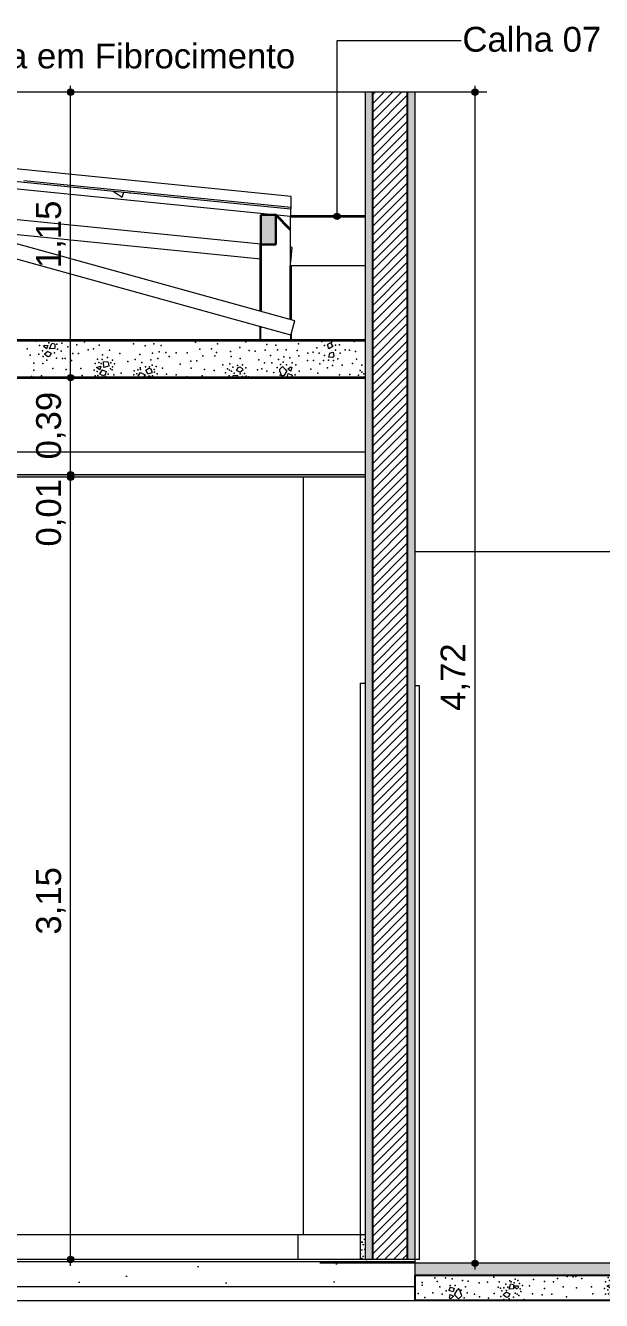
# Model space of a CAD drawing. Header units: metres. Extents: x -77 to 97, y 0 to 6.
# Drawn here: x 70.61 to 72.93, y 0.63 to 5.76 of the extents above; entities that cross this region are included whole.
import ezdxf

# ---------------------------------------------------------------- set-up
doc = ezdxf.new("R2010")
doc.units = ezdxf.units.M
doc.header["$MEASUREMENT"] = 0
doc.linetypes.add('broken', pattern=[2.46944, 1.41111, -1.05833])
for name, color, linetype in [('COTAS CORTE', 7, 'Continuous'), ('FORRO.EXEC', 7, 'Continuous'), ('LAJES.EST', 7, 'Continuous'), ('NOTAS-LAYOUT.EXEC', 7, 'Continuous'), ('PAREDE CONSTRUIR', 7, 'Continuous'), ('S-BEAM-____-OTLN.IFC Model', 7, 'Continuous')]:
    doc.layers.add(name, color=color, linetype=linetype)
for name, color, linetype, lineweight, true_color in [('COTAS CORTE_Caneta_No__25', 7, 'Continuous', 13, 0x982312), ('ESTRUTURA-COB.EST_Caneta_No__97', 7, 'Continuous', 5, 0x6b6b6b), ('LAJES.EST_Caneta_No__254', 7, 'Continuous', 0, 0xd1c9ad), ('LAJES.EST_Caneta_No__95', 7, 'Continuous', 0, 0xaeaeae), ('LAJES.EST_Caneta_No__97', 7, 'Continuous', 5, 0x6b6b6b), ('PAREDE CONSTRUIR_Caneta_No__16', 7, 'Continuous', 0, 0xc9c9c9), ('PISO - Rodapé_Caneta_No__97', 7, 'Continuous', 5, 0x6b6b6b), ('Portas Archicad_Caneta_No__9', 7, 'Continuous', 5, 0x020202), ('S-BEAM-____-OTLN.IFC Model_Caneta_No__13', 7, 'Continuous', 0, 0xaaaaaa)]:
    doc.layers.add(name, color=color, linetype=linetype, lineweight=lineweight, true_color=true_color)
for name, color, linetype, lineweight in [('ESTRUTURA-COB.EST_Caneta_No__1', 7, 'Continuous', 35), ('ESTRUTURA-COB.EST_Caneta_No__10', 7, 'Continuous', 5), ('ESTRUTURA-COB.EST_Caneta_No__241', 7, 'Continuous', 13), ('FORRO.EXEC_Caneta_No__241', 7, 'Continuous', 13), ('LAJES.EST_Caneta_No__1', 7, 'Continuous', 35), ('LAJES.EST_Caneta_No__241', 7, 'Continuous', 13), ('LAJES.EST_Caneta_No__3', 7, 'Continuous', 25), ('LAJES.EST_Caneta_No__4', 7, 'Continuous', 20), ('LAJES.EST_Caneta_No__7', 7, 'Continuous', 13), ('NOTAS-LAYOUT.EXEC_Caneta_No__241', 7, 'Continuous', 13), ('NOTAS-LAYOUT.EXEC_Caneta_No__5', 7, 'Continuous', 15), ('PAREDE CONSTRUIR_Caneta_No__241', 7, 'Continuous', 13), ('PAREDE CONSTRUIR_Caneta_No__3', 7, 'Continuous', 25), ('PISO - Rodapé_Caneta_No__11', 7, 'Continuous', 5), ('S-BEAM-____-OTLN.IFC Model_Caneta_No__1', 7, 'Continuous', 35), ('S-BEAM-____-OTLN.IFC Model_Caneta_No__2', 7, 'Continuous', 30)]:
    doc.layers.add(name, color=color, linetype=linetype, lineweight=lineweight)
doc.styles.add('ESTILO_GERADO_1', font='arial.ttf')
doc.dimstyles.new('ESTILO_GERADO__10', dxfattribs={"dimtxt": 0.1, "dimasz": 0.0475, "dimexe": 0.18, "dimexo": 0.624631, "dimgap": 0, "dimtad": 1, "dimzin": 0, "dimdsep": 46, "dimtxsty": 'ESTILO_GERADO_1', "dimblk": 'ARROWHEAD_11', "dimblk1": 'ARROWHEAD_11', "dimblk2": 'ARROWHEAD_11', "dimcen": 0.09, "dimclrd": 256, "dimclre": 256, "dimclrt": 256, "dimadec": 0, "dimazin": 0, "dimtfac": 1, "dimtdec": 4, "dimtmove": 0, "dimatfit": 3, "dimfxl": 0, "dimtolj": 1, "dimtzin": 0, "dimarcsym": 0})
pattern_1 = [(45, (29.87522, 0.795284), (-0.01767767, 0.01767767), [])]
pattern_2 = [(50, (29.8752, 0.7953), (-0.546554, 0.0478173), [0.05715, -0.62865]), (355, (29.8752, 0.7953), (-0.10573, 0.5731705), [0.04572, -0.502922]), (100.4514, (29.92077, 0.7913), (0.440824, 0.525353), [0.04857, -0.534271]), (46.1842, (29.8752, 0.9477), (-0.813237, 0.126127), [0.085725, -0.942975]), (96.6356, (29.943, 0.9372), (0.712212, 0.742278), [0.072855, -0.801407]), (351.1842, (29.8752, 0.9477), (0.712212, 0.742278), [0.06858, -0.754379]), (21, (29.9514, 0.9096), (-0.454843, 0.3067956), [0.05715, -0.62865]), (326, (29.9514, 0.9096), (0.185406, 0.552564), [0.04572, -0.50292]), (71.4514, (29.9893, 0.884), (0.640249, 0.245768), [0.04857, -0.53427]), (37.5, (29.87522, 0.79528), (0.0092658, 0.2536651), [0, -0.496824, 0, -0.51054, 0, -0.504825]), (7.5, (29.87522, 0.79528), (0.200459, 0.3005417), [0, -0.291084, 0, -0.485394, 0, -0.192405]), (327.5, (29.7053, 0.79528), (-0.4067718, 0.0171862), [0, -0.1905, 0, -0.59436, 0, -0.78867]), (317.5, (29.6291, 0.7953), (0.4443875, 0.0762795), [0, -0.24765, 0, -0.394716, 0, -0.56007])]

# ---------------------------------------------------------------- blocks, each defined once
blk = doc.blocks.new('*X143', base_point=(29.8752, 0.7953))
at = {"layer": 'LAJES.EST_Caneta_No__241', "color": 7, "linetype": 'Continuous', "lineweight": 13}
for p, q in [((72.3176, 0.6835), (72.3131, 0.671)), ((72.3299, 0.6652), (72.3131, 0.671)), ((72.3176, 0.6835), (72.334, 0.6806)), ((72.334, 0.6806), (72.3299, 0.6652)), ((72.3451, 0.6722), (72.3359, 0.6562)), ((72.3571, 0.6728), (72.3451, 0.6722)), ((72.3631, 0.6561), (72.3571, 0.6728)), ((72.5556, 0.6759), (72.5607, 0.6965)), ((72.5731, 0.677), (72.5556, 0.6759)), ((72.5737, 0.6937), (72.5607, 0.6965)), ((72.5737, 0.6937), (72.5731, 0.677)), ((72.5774, 0.6843), (72.5788, 0.6896)), ((72.5856, 0.6776), (72.5774, 0.6843)), ((72.5788, 0.6896), (72.5914, 0.689)), ((72.5856, 0.6776), (72.591, 0.6797)), ((72.5935, 0.6859), (72.591, 0.6797)), ((72.5935, 0.6859), (72.5914, 0.689)), ((72.951, 0.688), (72.9513, 0.6906)), ((72.964, 0.6804), (72.951, 0.688)), ((72.9513, 0.6906), (72.9674, 0.6951)), ((72.9733, 0.6798), (72.9626, 0.6641)), ((72.9674, 0.6951), (72.964, 0.6804)), ((72.9733, 0.6798), (72.9754, 0.6789)), ((72.3156, 0.6393), (72.3185, 0.655)), ((72.3206, 0.6373), (72.3156, 0.6393)), ((72.3185, 0.655), (72.3316, 0.6475)), ((72.3316, 0.6475), (72.3206, 0.6373)), ((72.3402, 0.6492), (72.3359, 0.6562)), ((72.3523, 0.6366), (72.3402, 0.6492)), ((72.364, 0.6478), (72.3523, 0.6366)), ((72.3631, 0.6561), (72.364, 0.6478)), ((72.5455, 0.6641), (72.5319, 0.6529)), ((72.5446, 0.6429), (72.5319, 0.6529)), ((72.5527, 0.645), (72.5446, 0.6429)), ((72.5455, 0.6641), (72.5589, 0.6577)), ((72.5589, 0.6577), (72.5527, 0.645)), ((72.9754, 0.6569), (72.9626, 0.6641))]:
    blk.add_line(p, q, dxfattribs=at)
for p in [(72.2567, 0.7216), (72.2991, 0.7209), (72.4947, 0.7245), (72.7499, 0.7194), (72.7889, 0.7269), (72.8131, 0.7254), (72.8245, 0.7264), (72.9544, 0.7233), (72.9724, 0.7212), (72.2048, 0.6918), (72.205, 0.7023), (72.2664, 0.7068), (72.2767, 0.6853), (72.3019, 0.6697), (72.3179, 0.6904), (72.3267, 0.7172), (72.3385, 0.6911), (72.3523, 0.677), (72.3623, 0.672), (72.3677, 0.7113), (72.3797, 0.6854), (72.3904, 0.708), (72.4355, 0.7008), (72.4681, 0.7042), (72.5115, 0.6834), (72.515, 0.7052), (72.5203, 0.6804), (72.5268, 0.6688), (72.5348, 0.681), (72.5428, 0.6965), (72.5444, 0.6701), (72.5503, 0.6843), (72.5583, 0.7101), (72.5638, 0.7051), (72.5758, 0.7019), (72.58, 0.7166), (72.5902, 0.7107), (72.5975, 0.6992), (72.5996, 0.6778), (72.609, 0.6911), (72.6372, 0.6893), (72.6535, 0.7144), (72.6977, 0.7073), (72.6981, 0.6787), (72.7342, 0.7055), (72.7737, 0.6859), (72.8274, 0.681), (72.849, 0.7183), (72.8871, 0.6855), (72.9401, 0.6789), (72.9441, 0.7053), (72.9531, 0.6735), (72.9594, 0.7103), (72.9684, 0.705), (72.1896, 0.6588), (72.2168, 0.643), (72.2488, 0.6615), (72.2854, 0.6556), (72.3367, 0.6305), (72.3747, 0.6405), (72.3873, 0.6611), (72.4161, 0.6558), (72.4361, 0.6454), (72.4723, 0.6402), (72.4956, 0.6589), (72.5218, 0.6466), (72.5349, 0.6348), (72.5554, 0.6375), (72.5735, 0.6438), (72.5799, 0.6598), (72.5854, 0.6305), (72.588, 0.6558), (72.5948, 0.6508), (72.6033, 0.6662), (72.6146, 0.6339), (72.6498, 0.657), (72.6884, 0.6536), (72.7283, 0.6564), (72.7869, 0.6444), (72.893, 0.6577), (72.9442, 0.6561), (72.956, 0.6568), (72.9642, 0.6492), (72.9651, 0.6352)]:
    blk.add_point(p, dxfattribs=at)
blk = doc.blocks.new('*X144', base_point=(29.8752, 0.7953))
at = {"layer": 'LAJES.EST_Caneta_No__241', "color": 7, "linetype": 'Continuous', "lineweight": 13}
for p, q in [((70.6812, 4.4713), (70.6825, 4.4766)), ((70.6928, 4.4618), (70.6812, 4.4713)), ((70.6825, 4.4766), (70.6984, 4.4758)), ((70.6984, 4.4758), (70.6928, 4.4618)), ((70.705, 4.462), (70.7135, 4.4833)), ((70.7265, 4.4805), (70.7135, 4.4833)), ((70.7265, 4.4805), (70.7259, 4.4638)), ((71.8364, 4.4856), (71.8243, 4.48)), ((71.8297, 4.4622), (71.8243, 4.48)), ((71.8459, 4.4719), (71.8297, 4.4622)), ((71.8364, 4.4856), (71.8459, 4.4719)), ((70.6984, 4.4509), (70.6847, 4.4398)), ((70.6974, 4.4298), (70.6847, 4.4398)), ((70.7056, 4.4318), (70.6974, 4.4298)), ((70.6984, 4.4509), (70.7117, 4.4445)), ((70.7259, 4.4638), (70.705, 4.462)), ((70.7117, 4.4445), (70.7056, 4.4318)), ((71.8318, 4.445), (71.8276, 4.4279)), ((71.8437, 4.4276), (71.8276, 4.4279)), ((71.8318, 4.445), (71.8463, 4.448)), ((71.849, 4.4341), (71.8437, 4.4276)), ((71.8463, 4.448), (71.849, 4.4341)), ((70.8947, 4.3852), (70.895, 4.3878)), ((70.9077, 4.3776), (70.8947, 4.3852)), ((70.895, 4.3878), (70.911, 4.3924)), ((70.917, 4.3771), (70.9063, 4.3613)), ((70.911, 4.3924), (70.9077, 4.3776)), ((70.917, 4.3771), (70.9322, 4.3703)), ((70.9228, 4.3864), (70.9221, 4.4092)), ((70.9411, 4.4081), (70.9221, 4.4092)), ((70.9431, 4.3916), (70.9228, 4.3864)), ((70.9322, 4.3703), (70.9281, 4.3567)), ((70.9411, 4.4081), (70.9431, 4.3916)), ((71.0617, 4.3522), (71.0706, 4.3663)), ((71.0706, 4.3663), (71.0896, 4.3575)), ((71.0925, 4.376), (71.1042, 4.384)), ((71.1, 4.3611), (71.0925, 4.376)), ((71.1, 4.3611), (71.1182, 4.3666)), ((71.1042, 4.384), (71.1123, 4.3816)), ((71.1123, 4.3816), (71.1182, 4.3666)), ((71.4579, 4.3743), (71.4641, 4.387)), ((71.4713, 4.3679), (71.4579, 4.3743)), ((71.4641, 4.387), (71.4722, 4.389)), ((71.4713, 4.3679), (71.4849, 4.379)), ((71.4722, 4.389), (71.4849, 4.379)), ((71.6316, 4.3797), (71.6432, 4.3909)), ((71.6325, 4.3713), (71.6316, 4.3797)), ((71.6325, 4.3713), (71.6385, 4.3546)), ((71.6432, 4.3909), (71.6554, 4.3783)), ((71.6505, 4.3553), (71.6597, 4.3712)), ((71.6554, 4.3783), (71.6597, 4.3712)), ((71.6639, 4.3799), (71.675, 4.3901)), ((71.6771, 4.3724), (71.6639, 4.3799)), ((71.675, 4.3901), (71.68, 4.3881)), ((71.68, 4.3881), (71.6771, 4.3724)), ((70.9204, 4.3534), (70.9063, 4.3613)), ((70.9281, 4.3567), (70.9204, 4.3534)), ((71.0617, 4.3522), (71.0693, 4.3453)), ((71.0896, 4.3575), (71.0803, 4.3453)), ((71.095, 4.3455), (71.1069, 4.3549)), ((71.0955, 4.3453), (71.095, 4.3455)), ((71.1069, 4.3549), (71.1105, 4.3453)), ((71.4434, 4.3453), (71.4438, 4.355)), ((71.4438, 4.355), (71.4612, 4.3561)), ((71.4612, 4.3561), (71.4585, 4.3453)), ((71.6385, 4.3546), (71.6505, 4.3553)), ((71.6615, 4.3469), (71.6656, 4.3622)), ((71.6705, 4.3453), (71.6615, 4.3469)), ((71.6656, 4.3622), (71.6825, 4.3565)), ((71.6784, 4.3453), (71.6825, 4.3565))]:
    blk.add_line(p, q, dxfattribs=at)
for p in [(70.6488, 4.4933), (70.6648, 4.4755), (70.7014, 4.4866), (70.7334, 4.4812), (70.7538, 4.4845), (70.7784, 4.4706), (70.8145, 4.4776), (70.8451, 4.4904), (70.9048, 4.4773), (71.0424, 4.4814), (71.0896, 4.4743), (71.1252, 4.4819), (71.1544, 4.4757), (71.1705, 4.495), (71.292, 4.4882), (71.3807, 4.4814), (71.4715, 4.4671), (71.4954, 4.4905), (71.5793, 4.4796), (71.5895, 4.4944), (71.6156, 4.4768), (71.7073, 4.4814), (71.8008, 4.4919), (71.8127, 4.4753), (71.8197, 4.4944), (71.8414, 4.4904), (71.8565, 4.4762), (71.8727, 4.478), (71.931, 4.4916), (70.6148, 4.4625), (70.6269, 4.4365), (70.6616, 4.4408), (70.6766, 4.4545), (70.6784, 4.4305), (70.6935, 4.4167), (70.7248, 4.4453), (70.7325, 4.4242), (70.7369, 4.4608), (70.7509, 4.4524), (70.7567, 4.4227), (70.7682, 4.4236), (70.7927, 4.4155), (70.7982, 4.4436), (70.8217, 4.4435), (70.8599, 4.4578), (70.8822, 4.4625), (70.8981, 4.4205), (70.916, 4.4185), (70.9175, 4.4376), (70.9377, 4.4276), (70.9467, 4.4571), (70.9581, 4.4162), (70.9873, 4.4434), (71.0489, 4.4187), (71.0685, 4.4393), (71.1123, 4.4171), (71.1189, 4.4443), (71.1406, 4.4231), (71.1466, 4.4495), (71.1734, 4.4467), (71.1864, 4.4317), (71.2145, 4.4463), (71.2591, 4.4462), (71.3103, 4.4608), (71.3216, 4.4337), (71.3567, 4.4623), (71.3705, 4.4337), (71.3765, 4.4469), (71.4339, 4.4518), (71.4365, 4.4314), (71.4723, 4.4236), (71.5089, 4.4557), (71.5332, 4.4519), (71.547, 4.4175), (71.5736, 4.4565), (71.5945, 4.4349), (71.6229, 4.458), (71.6263, 4.4189), (71.6484, 4.4293), (71.6577, 4.4581), (71.6728, 4.4256), (71.7025, 4.4547), (71.709, 4.4331), (71.7438, 4.4151), (71.7454, 4.4442), (71.7667, 4.4489), (71.768, 4.4152), (71.7813, 4.4659), (71.7901, 4.4444), (71.8086, 4.4148), (71.8122, 4.4348), (71.8282, 4.4168), (71.8486, 4.4149), (71.8563, 4.4565), (71.8661, 4.4217), (71.8752, 4.4444), (71.8954, 4.4578), (71.9134, 4.4571), (71.9374, 4.4506), (71.9407, 4.4207), (70.6414, 4.4045), (70.6417, 4.3759), (70.6778, 4.4028), (70.7174, 4.3831), (70.771, 4.3783), (70.8308, 4.3828), (70.8838, 4.3761), (70.8878, 4.4025), (70.8968, 4.3707), (70.9031, 4.4075), (70.9121, 4.4023), (70.9504, 4.3815), (70.9513, 4.4053), (70.9565, 4.3776), (70.9587, 4.3891), (70.9669, 4.4019), (70.9929, 4.3646), (71.0199, 4.411), (71.0456, 4.3734), (71.06, 4.378), (71.069, 4.3856), (71.0712, 4.3788), (71.0764, 4.4066), (71.0917, 4.3896), (71.1071, 4.3897), (71.1179, 4.396), (71.1264, 4.3792), (71.1279, 4.3681), (71.1345, 4.3906), (71.1595, 4.3837), (71.2306, 4.3998), (71.2733, 4.4128), (71.2745, 4.3846), (71.2972, 4.413), (71.3284, 4.3784), (71.367, 4.375), (71.4022, 4.3981), (71.4135, 4.3658), (71.422, 4.3812), (71.4288, 4.3761), (71.4314, 4.4014), (71.4369, 4.3722), (71.4433, 4.3882), (71.4479, 4.3644), (71.4614, 4.3945), (71.4819, 4.3972), (71.495, 4.3854), (71.5425, 4.3776), (71.5594, 4.382), (71.5707, 4.4055), (71.5795, 4.3716), (71.5998, 4.406), (71.6082, 4.3664), (71.6209, 4.3869), (71.6349, 4.3984), (71.6456, 4.4084), (71.6589, 4.397), (71.6813, 4.4058), (71.6966, 4.3974), (71.7102, 4.3718), (71.7575, 4.3799), (71.7847, 4.3641), (71.7934, 4.4018), (71.8242, 4.3851), (71.8444, 4.3943), (71.8832, 4.3958), (71.9248, 4.4033), (71.9554, 4.375), (71.9619, 4.3965), (71.963, 4.368), (70.632, 4.3509), (70.6719, 4.3537), (70.8367, 4.355), (70.8879, 4.3534), (70.8997, 4.3541), (70.9078, 4.3465), (70.9294, 4.3505), (70.9414, 4.3602), (70.964, 4.3567), (71.0435, 4.3567), (71.0556, 4.3609), (71.1197, 4.3534), (71.1375, 4.3612), (71.1754, 4.36), (71.2144, 4.3568), (71.2578, 4.3492), (71.3187, 4.3533), (71.4283, 4.3531), (71.4665, 4.3476), (71.4724, 4.3619), (71.482, 4.3509), (71.49, 4.3632), (71.4965, 4.3516), (71.5053, 4.3486), (71.6333, 4.3555), (71.6433, 4.3504), (71.6937, 4.3578), (71.8722, 4.3576), (71.9144, 4.3589), (71.9485, 4.3561), (71.9703, 4.3608)]:
    blk.add_point(p, dxfattribs=at)
blk = doc.blocks.new('*D148', base_point=(29.8752, 0.7953))
at = {"layer": 'COTAS CORTE_Caneta_No__25', "linetype": 'Continuous', "lineweight": 13, "true_color": 0x982312}
for points in [[(70.7767, 3.9553), (70.7776, 3.9505), (70.7803, 3.9464), (70.7844, 3.9437), (70.7892, 3.9428), (70.794, 3.9437), (70.798, 3.9464), (70.8007, 3.9505), (70.8017, 3.9553), (70.8007, 3.9601), (70.798, 3.9641), (70.794, 3.9668), (70.7892, 3.9678), (70.7844, 3.9668), (70.7803, 3.9641), (70.7776, 3.9601)], [(70.7767, 3.9453), (70.7776, 3.9405), (70.7803, 3.9364), (70.7844, 3.9337), (70.7892, 3.9328), (70.794, 3.9337), (70.798, 3.9364), (70.8007, 3.9405), (70.8017, 3.9453), (70.8007, 3.9501), (70.798, 3.9541), (70.794, 3.9568), (70.7892, 3.9578), (70.7844, 3.9568), (70.7803, 3.9541), (70.7776, 3.9501)], [(70.7767, 0.7953), (70.7776, 0.7905), (70.7803, 0.7864), (70.7844, 0.7837), (70.7892, 0.7828), (70.794, 0.7837), (70.798, 0.7864), (70.8007, 0.7905), (70.8017, 0.7953), (70.8007, 0.8001), (70.798, 0.8041), (70.794, 0.8068), (70.7892, 0.8078), (70.7844, 0.8068), (70.7803, 0.8041), (70.7776, 0.8001)]]:
    blk.add_hatch(color=24, dxfattribs=at).paths.add_polyline_path(points)
at = {"layer": 'COTAS CORTE_Caneta_No__25', "color": 24, "linetype": 'Continuous', "lineweight": 13, "true_color": 0x982312}
for p, q in [((70.7767, 3.9453), (70.1646, 3.9453)), ((70.7892, 0.8078), (70.7892, 3.9328)), ((70.8361, 3.9453), (70.8017, 3.9453)), ((70.7767, 0.7953), (70.7423, 0.7953)), ((70.7892, 0.7703), (70.7892, 0.7828)), ((71.4138, 0.7953), (70.8017, 0.7953))]:
    blk.add_line(p, q, dxfattribs=at)
for centre in [(70.7892, 3.9453), (70.7892, 0.7953)]:
    blk.add_circle(centre, 0.0125, dxfattribs=at)
at = {"layer": 'COTAS CORTE_Caneta_No__25', "color": 24, "lineweight": 13, "true_color": 0x982312, "char_height": 0.1, "attachment_point": 7, "rotation": 90, "style": 'ESTILO_GERADO_1'}
for s, insert in [('\\A1;{\\pql;\\fArial|b0|i0|c0|p0;\\W1.000000;0,01}', (70.7692, 3.6659)), ('\\A1;{\\pql;\\fArial|b0|i0|c0|p0;\\W1.000000;3,15}', (70.7692, 2.1034))]:
    blk.add_mtext(s, dxfattribs=dict(at, insert=insert))
blk = doc.blocks.new('ARROWHEAD_11')
at = {"color": 0, "linetype": 'Continuous', "lineweight": 0}
blk.add_line((0, 0), (-1, 0), dxfattribs=at)
at = {"color": 0, "linetype": 'Continuous', "lineweight": 0, "const_width": 0.25, "flags": 128}
blk.add_lwpolyline([(-0.125, 0, 1), (0.125, 0, 1)], format="xyb", close=True, dxfattribs=at)
blk = doc.blocks.new('*D149', base_point=(29.8752, 0.7953))
at = {"layer": 'COTAS CORTE_Caneta_No__25', "linetype": 'Continuous', "lineweight": 13, "true_color": 0x982312}
for points in [[(70.7767, 3.9553), (70.7776, 3.9505), (70.7803, 3.9464), (70.7844, 3.9437), (70.7892, 3.9428), (70.794, 3.9437), (70.798, 3.9464), (70.8007, 3.9505), (70.8017, 3.9553), (70.8007, 3.9601), (70.798, 3.9641), (70.794, 3.9668), (70.7892, 3.9678), (70.7844, 3.9668), (70.7803, 3.9641), (70.7776, 3.9601)], [(70.7767, 3.9453), (70.7776, 3.9405), (70.7803, 3.9364), (70.7844, 3.9337), (70.7892, 3.9328), (70.794, 3.9337), (70.798, 3.9364), (70.8007, 3.9405), (70.8017, 3.9453), (70.8007, 3.9501), (70.798, 3.9541), (70.794, 3.9568), (70.7892, 3.9578), (70.7844, 3.9568), (70.7803, 3.9541), (70.7776, 3.9501)]]:
    blk.add_hatch(color=24, dxfattribs=at).paths.add_polyline_path(points)
at = {"layer": 'COTAS CORTE_Caneta_No__25', "color": 24, "linetype": 'Continuous', "lineweight": 13, "true_color": 0x982312}
for p, q in [((70.7767, 3.9553), (70.1646, 3.9553)), ((70.8361, 3.9553), (70.8017, 3.9553)), ((70.7767, 3.9453), (70.1646, 3.9453)), ((70.7892, 3.9453), (70.7892, 3.9453)), ((70.8361, 3.9453), (70.8017, 3.9453))]:
    blk.add_line(p, q, dxfattribs=at)
for centre in [(70.7892, 3.9553), (70.7892, 3.9453)]:
    blk.add_circle(centre, 0.0125, dxfattribs=at)
blk = doc.blocks.new('*D150', base_point=(29.8752, 0.7953))
at = {"layer": 'COTAS CORTE_Caneta_No__25', "linetype": 'Continuous', "lineweight": 13, "true_color": 0x982312}
for points in [[(70.7767, 4.3453), (70.7776, 4.3405), (70.7803, 4.3364), (70.7844, 4.3337), (70.7892, 4.3328), (70.794, 4.3337), (70.798, 4.3364), (70.8007, 4.3405), (70.8017, 4.3453), (70.8007, 4.3501), (70.798, 4.3541), (70.794, 4.3568), (70.7892, 4.3578), (70.7844, 4.3568), (70.7803, 4.3541), (70.7776, 4.3501)], [(70.7767, 3.9553), (70.7776, 3.9505), (70.7803, 3.9464), (70.7844, 3.9437), (70.7892, 3.9428), (70.794, 3.9437), (70.798, 3.9464), (70.8007, 3.9505), (70.8017, 3.9553), (70.8007, 3.9601), (70.798, 3.9641), (70.794, 3.9668), (70.7892, 3.9678), (70.7844, 3.9668), (70.7803, 3.9641), (70.7776, 3.9601)], [(70.7767, 3.9453), (70.7776, 3.9405), (70.7803, 3.9364), (70.7844, 3.9337), (70.7892, 3.9328), (70.794, 3.9337), (70.798, 3.9364), (70.8007, 3.9405), (70.8017, 3.9453), (70.8007, 3.9501), (70.798, 3.9541), (70.794, 3.9568), (70.7892, 3.9578), (70.7844, 3.9568), (70.7803, 3.9541), (70.7776, 3.9501)]]:
    blk.add_hatch(color=24, dxfattribs=at).paths.add_polyline_path(points)
at = {"layer": 'COTAS CORTE_Caneta_No__25', "color": 24, "linetype": 'Continuous', "lineweight": 13, "true_color": 0x982312}
for p, q in [((70.7767, 4.3453), (70.7423, 4.3453)), ((70.7892, 3.9678), (70.7892, 4.3328)), ((71.4138, 4.3453), (70.8017, 4.3453)), ((70.7767, 3.9553), (70.1646, 3.9553)), ((70.8361, 3.9553), (70.8017, 3.9553))]:
    blk.add_line(p, q, dxfattribs=at)
for centre in [(70.7892, 4.3453), (70.7892, 3.9553)]:
    blk.add_circle(centre, 0.0125, dxfattribs=at)
at = {"layer": 'COTAS CORTE_Caneta_No__25', "color": 24, "lineweight": 13, "true_color": 0x982312, "insert": (70.7692, 4.0168), "char_height": 0.1, "attachment_point": 7, "rotation": 90, "style": 'ESTILO_GERADO_1'}
blk.add_mtext('\\A1;{\\pql;\\fArial|b0|i0|c0|p0;\\W1.000000;0,39}', dxfattribs=at)
blk = doc.blocks.new('*D151', base_point=(29.8752, 0.7953))
at = {"layer": 'COTAS CORTE_Caneta_No__25', "linetype": 'Continuous', "lineweight": 13, "true_color": 0x982312}
for points in [[(70.7767, 5.4953), (70.7776, 5.4905), (70.7803, 5.4864), (70.7844, 5.4837), (70.7892, 5.4828), (70.794, 5.4837), (70.798, 5.4864), (70.8007, 5.4905), (70.8017, 5.4953), (70.8007, 5.5001), (70.798, 5.5041), (70.794, 5.5068), (70.7892, 5.5078), (70.7844, 5.5068), (70.7803, 5.5041), (70.7776, 5.5001)], [(70.7767, 4.3453), (70.7776, 4.3405), (70.7803, 4.3364), (70.7844, 4.3337), (70.7892, 4.3328), (70.794, 4.3337), (70.798, 4.3364), (70.8007, 4.3405), (70.8017, 4.3453), (70.8007, 4.3501), (70.798, 4.3541), (70.794, 4.3568), (70.7892, 4.3578), (70.7844, 4.3568), (70.7803, 4.3541), (70.7776, 4.3501)]]:
    blk.add_hatch(color=24, dxfattribs=at).paths.add_polyline_path(points)
at = {"layer": 'COTAS CORTE_Caneta_No__25', "color": 24, "linetype": 'Continuous', "lineweight": 13, "true_color": 0x982312}
for p, q in [((70.7767, 5.4953), (70.7423, 5.4953)), ((70.7892, 5.5078), (70.7892, 5.5203)), ((71.4138, 5.4953), (70.8017, 5.4953)), ((70.7892, 4.3578), (70.7892, 5.4828)), ((70.7767, 4.3453), (70.7423, 4.3453)), ((71.4138, 4.3453), (70.8017, 4.3453))]:
    blk.add_line(p, q, dxfattribs=at)
for centre in [(70.7892, 5.4953), (70.7892, 4.3453)]:
    blk.add_circle(centre, 0.0125, dxfattribs=at)
at = {"layer": 'COTAS CORTE_Caneta_No__25', "color": 24, "lineweight": 13, "true_color": 0x982312, "insert": (70.7692, 4.7868), "char_height": 0.1, "attachment_point": 7, "rotation": 90, "style": 'ESTILO_GERADO_1'}
blk.add_mtext('\\A1;{\\pql;\\fArial|b0|i0|c0|p0;\\W1.000000;1,15}', dxfattribs=at)
blk = doc.blocks.new('*D164', base_point=(29.8752, 0.7953))
at = {"layer": 'COTAS CORTE_Caneta_No__25', "linetype": 'Continuous', "lineweight": 13, "true_color": 0x982312}
for points in [[(72.4059, 5.4953), (72.4069, 5.4905), (72.4096, 5.4864), (72.4136, 5.4837), (72.4184, 5.4828), (72.4232, 5.4837), (72.4272, 5.4864), (72.43, 5.4905), (72.4309, 5.4953), (72.43, 5.5001), (72.4272, 5.5041), (72.4232, 5.5068), (72.4184, 5.5078), (72.4136, 5.5068), (72.4096, 5.5041), (72.4069, 5.5001)], [(72.4059, 0.7803), (72.4069, 0.7755), (72.4096, 0.7714), (72.4136, 0.7687), (72.4184, 0.7678), (72.4232, 0.7687), (72.4272, 0.7714), (72.43, 0.7755), (72.4309, 0.7803), (72.43, 0.7851), (72.4272, 0.7891), (72.4232, 0.7918), (72.4184, 0.7928), (72.4136, 0.7918), (72.4096, 0.7891), (72.4069, 0.7851)]]:
    blk.add_hatch(color=24, dxfattribs=at).paths.add_polyline_path(points)
at = {"layer": 'COTAS CORTE_Caneta_No__25', "color": 24, "linetype": 'Continuous', "lineweight": 13, "true_color": 0x982312}
for p, q in [((72.4059, 5.4953), (71.7938, 5.4953)), ((72.4184, 5.5078), (72.4184, 5.5203)), ((72.4653, 5.4953), (72.4309, 5.4953)), ((72.4184, 0.7928), (72.4184, 5.4828)), ((72.4059, 0.7803), (71.7938, 0.7803)), ((72.4653, 0.7803), (72.4309, 0.7803)), ((72.4184, 0.7553), (72.4184, 0.7678))]:
    blk.add_line(p, q, dxfattribs=at)
for centre in [(72.4184, 5.4953), (72.4184, 0.7803)]:
    blk.add_circle(centre, 0.0125, dxfattribs=at)
at = {"layer": 'COTAS CORTE_Caneta_No__25', "color": 24, "lineweight": 13, "true_color": 0x982312, "insert": (72.3984, 3.0043), "char_height": 0.1, "attachment_point": 7, "rotation": 90, "style": 'ESTILO_GERADO_1'}
blk.add_mtext('\\A1;{\\pql;\\fArial|b0|i0|c0|p0;\\W1.000000;4,72}', dxfattribs=at)
blk = doc.blocks.new('Rótulo_49_4', base_point=(69.829, 5.209))
at = {"layer": 'NOTAS-LAYOUT.EXEC', "linetype": 'Continuous', "lineweight": 0, "true_color": 0x000000}
blk.add_hatch(color=18, dxfattribs=at).paths.add_polyline_path([(69.8165, 5.209), (69.8174, 5.2042), (69.8201, 5.2001), (69.8242, 5.1974), (69.829, 5.1965), (69.8337, 5.1974), (69.8378, 5.2001), (69.8405, 5.2042), (69.8415, 5.209), (69.8405, 5.2138), (69.8378, 5.2178), (69.8337, 5.2205), (69.829, 5.2215), (69.8242, 5.2205), (69.8201, 5.2178), (69.8174, 5.2138)])
at = {"layer": 'NOTAS-LAYOUT.EXEC_Caneta_No__241', "color": 7, "linetype": 'broken', "lineweight": 13}
for p, q in [((69.829, 5.2215), (69.829, 5.6354)), ((69.829, 5.6354), (70.2606, 5.6354))]:
    blk.add_line(p, q, dxfattribs=at)
at = {"layer": 'NOTAS-LAYOUT.EXEC_Caneta_No__5', "color": 7, "linetype": 'Continuous', "lineweight": 15}
blk.add_circle((69.829, 5.209), 0.0125, dxfattribs=at)
at = {"layer": 'NOTAS-LAYOUT.EXEC_Caneta_No__241', "color": 7, "lineweight": 13, "insert": (70.2656, 5.6912), "char_height": 0.1, "attachment_point": 1, "style": 'ESTILO_GERADO_1'}
blk.add_mtext('\\A1;{\\pql;\\pt0,241;\\fArial|b0|i0|c0|p0;\\W1.000000;Telha em Fibrocimento\\fArial|b0|i0|c0|p0;\\W1.000000;\\A1{\\H.66x;\\S^  ;}\\fArial|b0|i0|c0|p0;\\W1.000000;\\fArial|b0|i0|c0|p0;\\W1.000000;\\A1{\\H.66x;\\S^  ;}\\fArial|b0|i0|c0|p0;\\W1.000000;\\fArial|b0|i0|c0|p0;\\W1.000000;\\fArial|b0|i0|c0|p0;\\W1.000000;\\fArial|b0|i0|c0|p0;\\W1.000000;\\fArial|b0|i0|c0|p0;\\W1.000000;\\fArial|b0|i0|c0|p0;\\W1.000000;\\fArial|b0|i0|c0|p0;\\W1.000000;\\A1{\\H.66x;\\S^  ;}\\fArial|b0|i0|c0|p0;\\W1.000000;\\fArial|b0|i0|c0|p0;\\W1.000000;\\A1{\\H.66x;\\S^  ;}\\fArial|b0|i0|c0|p0;\\W1.000000;\\fArial|b0|i0|c0|p0;\\W1.000000;\\fArial|b0|i0|c0|p0;\\W1.000000;\\fArial|b0|i0|c0|p0;\\W1.000000;\\fArial|b0|i0|c0|p0;\\W1.000000;\\fArial|b0|i0|c0|p0;\\W1.000000;\\fArial|b0|i0|c0|p0;\\W1.000000;\\A1{\\H.66x;\\S^  ;}\\fArial|b0|i0|c0|p0;\\W1.000000;\\fArial|b0|i0|c0|p0;\\W1.000000;\\A1{\\H.66x;\\S^  ;}\\fArial|b0|i0|c0|p0;\\W1.000000;\\fArial|b0|i0|c0|p0;\\W1.000000;\\fArial|b0|i0|c0|p0;\\W1.000000;\\fArial|b0|i0|c0|p0;\\W1.000000;\\fArial|b0|i0|c0|p0;\\W1.000000;\\fArial|b0|i0|c0|p0;\\W1.000000;\\fArial|b0|i0|c0|p0;\\W1.000000;\\A1{\\H.66x;\\S^  ;}\\fArial|b0|i0|c0|p0;\\W1.000000;\\fArial|b0|i0|c0|p0;\\W1.000000;\\A1{\\H.66x;\\S^  ;}\\fArial|b0|i0|c0|p0;\\W1.000000;\\fArial|b0|i0|c0|p0;\\W1.000000;\\fArial|b0|i0|c0|p0;\\W1.000000;\\fArial|b0|i0|c0|p0;\\W1.000000;\\fArial|b0|i0|c0|p0;\\W1.000000;\\fArial|b0|i0|c0|p0;\\W1.000000;\\fArial|b0|i0|c0|p0;\\W1.000000;\\A1{\\H.66x;\\S^  ;}\\fArial|b0|i0|c0|p0;\\W1.000000;\\fArial|b0|i0|c0|p0;\\W1.000000;\\A1{\\H.66x;\\S^  ;}\\fArial|b0|i0|c0|p0;\\W1.000000;\\fArial|b0|i0|c0|p0;\\W1.000000;\\fArial|b0|i0|c0|p0;\\W1.000000;\\fArial|b0|i0|c0|p0;\\W1.000000;\\fArial|b0|i0|c0|p0;\\W1.000000;\\fArial|b0|i0|c0|p0;\\W1.000000;\\fArial|b0|i0|c0|p0;\\W1.000000;\\A1{\\H.66x;\\S^  ;}\\fArial|b0|i0|c0|p0;\\W1.000000;}', dxfattribs=at)
blk = doc.blocks.new('Rótulo_50_4', base_point=(71.8624, 4.9956))
at = {"layer": 'NOTAS-LAYOUT.EXEC', "linetype": 'Continuous', "lineweight": 0, "true_color": 0x000000}
blk.add_hatch(color=18, dxfattribs=at).paths.add_polyline_path([(71.8499, 4.9956), (71.8509, 4.9908), (71.8536, 4.9867), (71.8577, 4.984), (71.8624, 4.9831), (71.8672, 4.984), (71.8713, 4.9867), (71.874, 4.9908), (71.8749, 4.9956), (71.874, 5.0003), (71.8713, 5.0044), (71.8672, 5.0071), (71.8624, 5.0081), (71.8577, 5.0071), (71.8536, 5.0044), (71.8509, 5.0003)])
at = {"layer": 'NOTAS-LAYOUT.EXEC_Caneta_No__241', "color": 7, "linetype": 'broken', "lineweight": 13}
for p, q in [((71.8624, 5.0081), (71.8624, 5.7027)), ((71.8624, 5.7027), (72.3624, 5.7027))]:
    blk.add_line(p, q, dxfattribs=at)
at = {"layer": 'NOTAS-LAYOUT.EXEC_Caneta_No__5', "color": 7, "linetype": 'Continuous', "lineweight": 15}
blk.add_circle((71.8624, 4.9956), 0.0125, dxfattribs=at)
at = {"layer": 'NOTAS-LAYOUT.EXEC_Caneta_No__241', "color": 7, "lineweight": 13, "insert": (72.3674, 5.7584), "char_height": 0.1, "attachment_point": 1, "style": 'ESTILO_GERADO_1'}
blk.add_mtext('\\A1;{\\pql;\\pt0,241;\\fArial|b0|i0|c0|p0;\\W1.000000;Calha 07\\fArial|b0|i0|c0|p0;\\W1.000000;\\A1{\\H.66x;\\S^  ;}\\fArial|b0|i0|c0|p0;\\W1.000000;\\fArial|b0|i0|c0|p0;\\W1.000000;\\A1{\\H.66x;\\S^  ;}\\fArial|b0|i0|c0|p0;\\W1.000000;\\fArial|b0|i0|c0|p0;\\W1.000000;\\fArial|b0|i0|c0|p0;\\W1.000000;\\fArial|b0|i0|c0|p0;\\W1.000000;\\fArial|b0|i0|c0|p0;\\W1.000000;\\fArial|b0|i0|c0|p0;\\W1.000000;\\fArial|b0|i0|c0|p0;\\W1.000000;\\A1{\\H.66x;\\S^  ;}\\fArial|b0|i0|c0|p0;\\W1.000000;\\fArial|b0|i0|c0|p0;\\W1.000000;\\A1{\\H.66x;\\S^  ;}\\fArial|b0|i0|c0|p0;\\W1.000000;\\fArial|b0|i0|c0|p0;\\W1.000000;\\fArial|b0|i0|c0|p0;\\W1.000000;\\fArial|b0|i0|c0|p0;\\W1.000000;\\fArial|b0|i0|c0|p0;\\W1.000000;\\fArial|b0|i0|c0|p0;\\W1.000000;\\fArial|b0|i0|c0|p0;\\W1.000000;\\A1{\\H.66x;\\S^  ;}\\fArial|b0|i0|c0|p0;\\W1.000000;\\fArial|b0|i0|c0|p0;\\W1.000000;\\A1{\\H.66x;\\S^  ;}\\fArial|b0|i0|c0|p0;\\W1.000000;\\fArial|b0|i0|c0|p0;\\W1.000000;\\fArial|b0|i0|c0|p0;\\W1.000000;\\fArial|b0|i0|c0|p0;\\W1.000000;\\fArial|b0|i0|c0|p0;\\W1.000000;\\fArial|b0|i0|c0|p0;\\W1.000000;\\fArial|b0|i0|c0|p0;\\W1.000000;\\A1{\\H.66x;\\S^  ;}\\fArial|b0|i0|c0|p0;\\W1.000000;\\fArial|b0|i0|c0|p0;\\W1.000000;\\A1{\\H.66x;\\S^  ;}\\fArial|b0|i0|c0|p0;\\W1.000000;\\fArial|b0|i0|c0|p0;\\W1.000000;\\fArial|b0|i0|c0|p0;\\W1.000000;\\fArial|b0|i0|c0|p0;\\W1.000000;\\fArial|b0|i0|c0|p0;\\W1.000000;\\fArial|b0|i0|c0|p0;\\W1.000000;\\fArial|b0|i0|c0|p0;\\W1.000000;\\A1{\\H.66x;\\S^  ;}\\fArial|b0|i0|c0|p0;\\W1.000000;\\fArial|b0|i0|c0|p0;\\W1.000000;\\A1{\\H.66x;\\S^  ;}\\fArial|b0|i0|c0|p0;\\W1.000000;\\fArial|b0|i0|c0|p0;\\W1.000000;\\fArial|b0|i0|c0|p0;\\W1.000000;\\fArial|b0|i0|c0|p0;\\W1.000000;\\fArial|b0|i0|c0|p0;\\W1.000000;\\fArial|b0|i0|c0|p0;\\W1.000000;\\fArial|b0|i0|c0|p0;\\W1.000000;\\A1{\\H.66x;\\S^  ;}\\fArial|b0|i0|c0|p0;\\W1.000000;}', dxfattribs=at)

msp = doc.modelspace()

# ---------------------------------------------------------------- hatches: boundary and pattern name
at = {"layer": 'ESTRUTURA-COB.EST_Caneta_No__97', "linetype": 'Continuous', "lineweight": 5, "true_color": 0x6b6b6b}
h = msp.add_hatch(dxfattribs=at)
h.set_pattern_fill('AR_CONC_0004', color=251, style=0, pattern_type=2)
h.set_pattern_definition(pattern_2)
h.paths.add_polyline_path([(67.3252, 5.4306), (71.6754, 4.9956), (71.6754, 5.0257), (67.3252, 5.4607)])
at = {"layer": 'FORRO.EXEC', "linetype": 'Continuous', "lineweight": 0, "true_color": 0xffffff}
msp.add_hatch(color=7, dxfattribs=at).paths.add_polyline_path([(67.1154, 3.9553), (67.1154, 3.9453), (71.9754, 3.9453), (71.9754, 3.9553)])
at = {"layer": 'LAJES.EST_Caneta_No__254', "linetype": 'Continuous', "lineweight": 0, "true_color": 0xd1c9ad}
h = msp.add_hatch(dxfattribs=at)
h.set_pattern_fill('Haie_OD_0004', color=9, style=0, pattern_type=2)
h.set_pattern_definition([(45, (29.87522, 1.29528), (-0.159099, 0.159099), [0, -0.15, 0, -0.225]), (110, (30.37522, 1.29528), (0.2114308, 0.0769545), [0, -0.11, 0, -0.19])])
h.paths.add_polyline_path([(72.1754, 0.7953), (66.9754, 0.7953), (66.9754, 0.7853), (72.1754, 0.7853)])
at = {"layer": 'LAJES.EST_Caneta_No__95', "linetype": 'Continuous', "lineweight": 0, "true_color": 0xaeaeae}
msp.add_hatch(color=253, dxfattribs=at).paths.add_polyline_path([(72.9754, 0.7803), (72.1754, 0.7803), (72.1754, 0.7303), (72.9754, 0.7303)])
at = {"layer": 'LAJES.EST_Caneta_No__97', "linetype": 'Continuous', "lineweight": 5, "true_color": 0x6b6b6b}
h = msp.add_hatch(dxfattribs=at)
h.set_pattern_fill('AR_CONC_0004', color=251, style=0, pattern_type=2)
h.set_pattern_definition(pattern_2)
h.paths.add_polyline_path([(66.9754, 0.6853), (72.1754, 0.6853), (72.1754, 0.7853), (66.9754, 0.7853)])
at = {"layer": 'PAREDE CONSTRUIR', "linetype": 'Continuous', "lineweight": 0, "true_color": 0xffffff}
for points in [[(71.9754, 5.4953), (71.9754, 4.0453), (72.0054, 4.0453), (72.0054, 5.4953)], [(72.1754, 5.4953), (72.1454, 5.4953), (72.1454, 4.0453), (72.1754, 4.0453)], [(71.9754, 0.7953), (72.0054, 0.7953), (72.0054, 4.0453), (71.9754, 4.0453)], [(72.1454, 0.7953), (72.1754, 0.7953), (72.1754, 4.0453), (72.1454, 4.0453)]]:
    msp.add_hatch(color=7, dxfattribs=at).paths.add_polyline_path(points)
at = {"layer": 'PAREDE CONSTRUIR', "linetype": 'Continuous', "lineweight": 0, "true_color": 0x000000}
h = msp.add_hatch(dxfattribs=at)
h.set_pattern_fill('common_brick_0004', color=18, style=0, pattern_type=2)
h.set_pattern_definition(pattern_1)
h.paths.add_polyline_path([(72.0054, 4.0453), (72.1454, 4.0453), (72.1454, 5.4953), (72.0054, 5.4953)])
h = msp.add_hatch(dxfattribs=at)
h.set_pattern_fill('common_brick_0004', color=18, style=0, pattern_type=2)
h.set_pattern_definition(pattern_1)
h.paths.add_polyline_path([(72.0054, 4.0453), (72.0054, 0.7953), (72.1454, 0.7953), (72.1454, 4.0453)])
at = {"layer": 'PISO - Rodapé_Caneta_No__97', "linetype": 'Continuous', "lineweight": 5, "true_color": 0x6b6b6b}
h = msp.add_hatch(dxfattribs=at)
h.set_pattern_fill('cut_stone_0004', color=251, style=0, pattern_type=2)
h.set_pattern_definition([(45, (29.87522, 0.845284), (-0.015909903, 0.015909903), [0, -0.015, 0, -0.0225]), (110, (29.92522, 0.845284), (0.021143084, 0.007695453), [0, -0.011, 0, -0.019])])
h.paths.add_polyline_path([(71.9754, 0.8953), (71.9554, 0.8953), (71.9554, 0.7953), (71.9754, 0.7953)])
at = {"layer": 'S-BEAM-____-OTLN.IFC Model', "linetype": 'Continuous', "lineweight": 0, "true_color": 0x000000}
msp.add_hatch(color=18, dxfattribs=at).paths.add_polyline_path([(71.6154, 4.8816), (71.6154, 5.0016), (71.5554, 5.0016), (71.5554, 4.8816)])

# ---------------------------------------------------------------- linework, layer by layer
at = {"layer": 'ESTRUTURA-COB.EST_Caneta_No__1', "color": 7, "linetype": 'Continuous', "lineweight": 35}
msp.add_line((71.6754, 4.9956), (71.9754, 4.9956), dxfattribs=at)
at = {"layer": 'ESTRUTURA-COB.EST_Caneta_No__10', "color": 7, "linetype": 'Continuous', "lineweight": 5}
for p, q in [((71.6754, 4.7956), (71.6754, 4.9956)), ((71.9754, 4.7956), (71.6754, 4.7956))]:
    msp.add_line(p, q, dxfattribs=at)
at = {"layer": 'ESTRUTURA-COB.EST_Caneta_No__241', "color": 7, "linetype": 'Continuous', "lineweight": 13}
for p, q in [((67.4252, 5.4507), (71.6754, 5.0257)), ((67.3252, 5.4306), (71.6754, 4.9956)), ((71.6784, 5.0757), (70.5673, 5.1868)), ((71.6784, 5.0304), (70.6006, 5.1382)), ((71.6784, 5.0304), (71.6784, 5.0757)), ((71.6754, 5.0257), (71.6754, 4.9956)), ((71.6784, 5.0254), (71.6754, 5.0257)), ((71.6784, 5.0254), (71.6784, 5.0304))]:
    msp.add_line(p, q, dxfattribs=at)
at = {"layer": 'FORRO.EXEC_Caneta_No__241', "color": 7, "linetype": 'Continuous', "lineweight": 13}
for p, q in [((71.9754, 3.9553), (67.1154, 3.9553)), ((71.9754, 3.9453), (67.1154, 3.9453))]:
    msp.add_line(p, q, dxfattribs=at)
at = {"layer": 'LAJES.EST_Caneta_No__1', "color": 7, "linetype": 'Continuous', "lineweight": 35}
for p, q in [((71.9754, 4.4953), (62.6749, 4.4953)), ((71.9754, 4.3453), (62.6749, 4.3453))]:
    msp.add_line(p, q, dxfattribs=at)
at = {"layer": 'LAJES.EST_Caneta_No__241', "color": 7, "linetype": 'Continuous', "lineweight": 13}
for p, q in [((72.9754, 0.7803), (72.1754, 0.7803)), ((62.4749, 0.6303), (72.1754, 0.6303))]:
    msp.add_line(p, q, dxfattribs=at)
at = {"layer": 'LAJES.EST_Caneta_No__3', "color": 7, "linetype": 'Continuous', "lineweight": 25}
for p, q in [((72.1754, 0.7303), (72.1754, 0.6853)), ((72.9754, 0.7303), (72.1754, 0.7303)), ((72.1754, 0.6853), (72.1754, 0.6303)), ((72.9754, 0.6303), (72.1754, 0.6303))]:
    msp.add_line(p, q, dxfattribs=at)
at = {"layer": 'LAJES.EST_Caneta_No__4', "color": 7, "linetype": 'Continuous', "lineweight": 20}
for p, q in [((72.1754, 0.7853), (72.1754, 0.7803)), ((72.1754, 0.7803), (72.1754, 0.7303)), ((72.1754, 0.6853), (66.9754, 0.6853))]:
    msp.add_line(p, q, dxfattribs=at)
at = {"layer": 'LAJES.EST_Caneta_No__7', "color": 7, "linetype": 'Continuous', "lineweight": 13}
for p, q in [((72.1754, 0.7853), (66.9754, 0.7853)), ((72.1754, 0.7953), (72.1754, 0.7853))]:
    msp.add_line(p, q, dxfattribs=at)
at = {"layer": 'LAJES.EST_Caneta_No__7', "color": 7, "linetype": 'Continuous', "lineweight": 13, "flags": 128}
for points in [[(71.9554, 0.7953), (67.0054, 0.7953), (66.9754, 0.7953), (66.9754, 0.7953)], [(72.1754, 0.7953), (72.1454, 0.7953), (72.0054, 0.7953), (71.9754, 0.7953), (71.9554, 0.7953)]]:
    msp.add_lwpolyline(points, dxfattribs=at)
at = {"layer": 'PAREDE CONSTRUIR_Caneta_No__16', "color": 9, "linetype": 'Continuous', "lineweight": 0, "true_color": 0xc9c9c9}
msp.add_line((72.1754, 3.6453), (76.9754, 3.6453), dxfattribs=at)
at = {"layer": 'PAREDE CONSTRUIR_Caneta_No__241', "color": 7, "linetype": 'Continuous', "lineweight": 13}
for p, q in [((71.9754, 5.4953), (67.4821, 5.4953)), ((71.9754, 5.4953), (71.9754, 4.9956)), ((72.1754, 5.4953), (72.1754, 4.0453)), ((71.9754, 4.9956), (71.9754, 4.7956)), ((71.9754, 4.7956), (71.9754, 4.4953)), ((71.9754, 4.4953), (71.9754, 4.3453)), ((71.9754, 4.3453), (71.9754, 4.0453)), ((71.9754, 4.0453), (67.1154, 4.0453)), ((71.9754, 4.0453), (71.9754, 3.9553)), ((72.1754, 4.0453), (72.1754, 0.7953)), ((71.9754, 3.9553), (71.9754, 3.9453)), ((71.7266, 3.9453), (71.7266, 0.8953)), ((71.9754, 3.9453), (71.9754, 0.8953)), ((71.9754, 0.8953), (71.9754, 0.7953))]:
    msp.add_line(p, q, dxfattribs=at)
at = {"layer": 'PAREDE CONSTRUIR_Caneta_No__241', "color": 7, "linetype": 'Continuous', "lineweight": 13, "flags": 128}
msp.add_lwpolyline([(72.1754, 5.4953), (72.1454, 5.4953), (72.0054, 5.4953), (71.9754, 5.4953)], dxfattribs=at)
at = {"layer": 'PAREDE CONSTRUIR_Caneta_No__3', "color": 7, "linetype": 'Continuous', "lineweight": 25}
for p, q in [((72.0054, 5.4953), (72.0054, 4.0453)), ((72.1454, 5.4953), (72.1454, 4.0453)), ((72.0054, 4.0453), (72.0054, 0.7953)), ((72.1454, 4.0453), (72.1454, 0.7953))]:
    msp.add_line(p, q, dxfattribs=at)
at = {"layer": 'PISO - Rodapé_Caneta_No__11', "color": 7, "linetype": 'Continuous', "lineweight": 5}
for p, q in [((71.7066, 0.8953), (68.2644, 0.8953)), ((71.7066, 0.7953), (71.7066, 0.8953)), ((71.9554, 0.8953), (71.7066, 0.8953)), ((71.9554, 0.8953), (71.9554, 0.7953)), ((71.9754, 0.8953), (71.9554, 0.8953))]:
    msp.add_line(p, q, dxfattribs=at)
at = {"layer": 'Portas Archicad_Caneta_No__9', "color": 18, "linetype": 'Continuous', "lineweight": 5, "true_color": 0x020202}
for p, q in [((71.9564, 0.8953), (71.9564, 3.1153)), ((71.9564, 3.1153), (71.9754, 3.1153)), ((72.1944, 3.1053), (72.1754, 3.1053)), ((72.1944, 0.7953), (72.1944, 3.1053)), ((72.1944, 0.7953), (72.1754, 0.7953))]:
    msp.add_line(p, q, dxfattribs=at)
at = {"layer": 'S-BEAM-____-OTLN.IFC Model_Caneta_No__1', "color": 7, "linetype": 'Continuous', "lineweight": 35}
for p, q in [((71.6754, 4.9416), (71.6154, 5.0016)), ((71.5554, 4.6133), (71.5554, 4.8816)), ((71.6754, 4.7956), (71.6754, 4.5801)), ((71.5554, 4.5461), (71.5554, 4.551))]:
    msp.add_line(p, q, dxfattribs=at)
at = {"layer": 'S-BEAM-____-OTLN.IFC Model_Caneta_No__13', "color": 253, "linetype": 'Continuous', "lineweight": 0, "true_color": 0xaaaaaa}
for p, q in [((71.6928, 4.5753), (70.0242, 5.0366)), ((71.6768, 4.5175), (70.0057, 4.9795)), ((71.5554, 4.8833), (70.1247, 5.0263)), ((71.5554, 4.823), (70.3672, 4.9418)), ((71.6822, 4.8706), (71.6754, 4.8713)), ((71.6762, 4.8109), (71.6822, 4.8706)), ((71.6762, 4.8109), (71.6754, 4.811)), ((71.6768, 4.5175), (71.6928, 4.5753)), ((71.5554, 4.5461), (71.5522, 4.5461)), ((71.5522, 4.5461), (71.5522, 4.4985)), ((71.5554, 4.4953), (71.5554, 4.5461)), ((71.6754, 4.5179), (71.6754, 4.4953)), ((71.6786, 4.4985), (71.6786, 4.5237)), ((71.5046, 4.4985), (71.5046, 4.4953)), ((71.5522, 4.4985), (71.5046, 4.4985)), ((71.7262, 4.4985), (71.6786, 4.4985)), ((71.7262, 4.4953), (71.7262, 4.4985))]:
    msp.add_line(p, q, dxfattribs=at)
at = {"layer": 'S-BEAM-____-OTLN.IFC Model_Caneta_No__2', "color": 7, "linetype": 'Continuous', "lineweight": 30}
for p, q in [((71.5554, 5.0016), (71.5554, 4.8816)), ((71.6154, 5.0016), (71.5554, 5.0016)), ((71.6154, 5.0016), (71.6154, 4.8816)), ((71.6154, 4.8816), (71.5554, 4.8816))]:
    msp.add_line(p, q, dxfattribs=at)

# ---------------------------------------------------------------- block references
at = {"layer": 'LAJES.EST', "lineweight": 0}
for name in ['*X144', '*X143']:
    msp.add_blockref(name, (29.8752, 0.7953), dxfattribs=at)
at = {"layer": 'NOTAS-LAYOUT.EXEC', "color": 7, "linetype": 'broken', "lineweight": 13}
for name, p in [('Rótulo_50_4', (71.8624, 4.9956)), ('Rótulo_49_4', (69.829, 5.209))]:
    msp.add_blockref(name, p, dxfattribs=at)

# ---------------------------------------------------------------- dimensions: what is measured, and where the dimension line sits
at = {"layer": 'COTAS CORTE', "color": 24, "linetype": 'Continuous', "lineweight": 13, "true_color": 0x982312}
for base, p1, p2, picture, middle in [((70.7892, 5.4953), (71.9754, 4.3453), (71.9754, 5.4953), '*D151', (70.7192, 4.9163)), ((72.418401755, 5.495283912), (72.1754017204, 0.780283912), (72.1754017204, 5.495283912), '*D164', (72.3484017547, 3.1337819268)), ((70.7892, 4.3453), (69.5454, 3.9553), (71.9754, 4.3453), '*D150', (70.7192, 4.1463)), ((70.7892, 3.9453), (72.1754, 0.7953), (69.5454, 3.9453), '*D148', (70.7192, 2.2328)), ((70.7892, 3.9553), (69.5454, 3.9453), (69.5454, 3.9553), '*D149', (70.7192, 3.7953))]:
    dim = msp.add_linear_dim(base=base, p1=p1, p2=p2, angle=90, dimstyle='ESTILO_GERADO__10', dxfattribs=at)
    dim.commit()
    dim.dimension.update_dxf_attribs({"geometry": picture, "text_midpoint": middle, "dimtype": 160, "text_rotation": 90})

doc.saveas('drawing.dxf')
